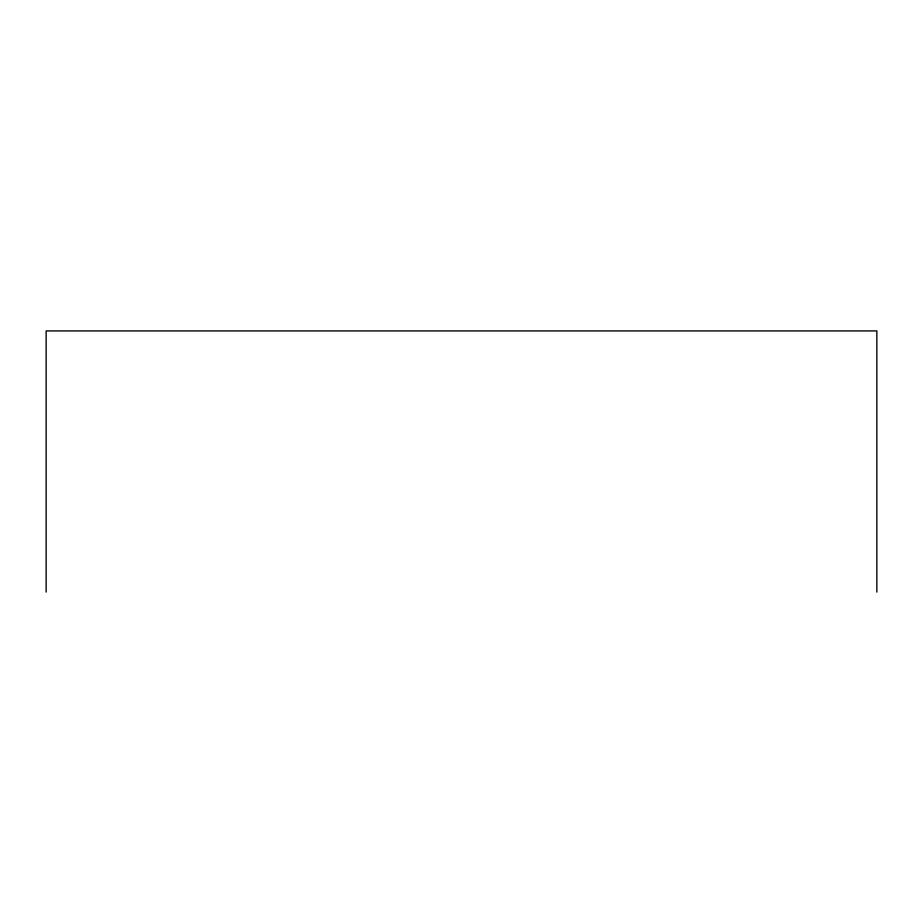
<?xml version="1.0" encoding="UTF-8"?>
<svg xmlns="http://www.w3.org/2000/svg" width="923" height="923" viewBox="0 0 923 923"><rect width="100%" height="100%" fill="white"/><g stroke="black" fill="none" stroke-linecap="round" stroke-linejoin="round"><path stroke-width="1.38" d="M876.85 592.081L876.85 330.919L46.15 330.919L46.15 592.081"/></g></svg>
